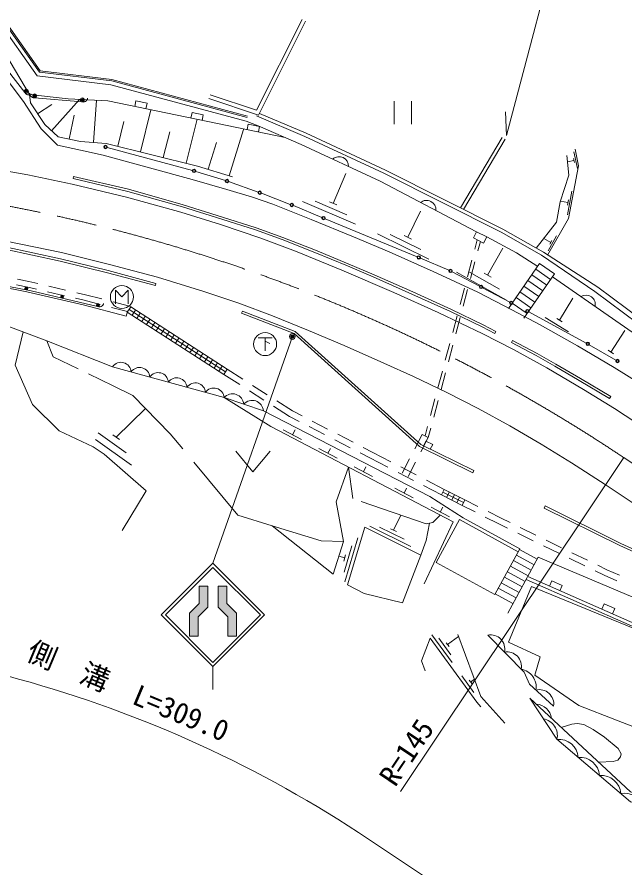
# Model space of a CAD drawing. Units: millimetres, scale not verified. Extents: x 40000 to 680000, y 20000 to 380000.
# Drawn here: x 405012 to 457985, y 263620 to 337804 of the extents above; entities that cross this region are included whole.
import ezdxf
from ezdxf.enums import TextEntityAlignment as Align

# ---------------------------------------------------------------- set-up
doc = ezdxf.new("R2010")
doc.units = ezdxf.units.MM
doc.header["$LTSCALE"] = 1000
doc.header["$PDMODE"] = 32
doc.header["$PDSIZE"] = 500
doc.linetypes.add('CHAIN', pattern=[18.5, 12, -1.5, 3.5, -1.5])
doc.linetypes.add('DASHED', pattern=[7.5, 6, -1.5])
for name, color, linetype, lineweight in [('M-BGD', 7, 'Continuous', 13), ('M-BGD-EXST', 7, 'Continuous', 13), ('M-BMK', 2, 'Continuous', 13), ('M-STR-HTXT', 7, 'Continuous', 13), ('M-STR-STRC', 7, 'Continuous', 13)]:
    doc.layers.add(name, color=color, linetype=linetype, lineweight=lineweight)
doc.styles.add('ＭＳ ゴシック', font='')
doc.styles.get('ＭＳ ゴシック').set_extended_font_data('MS Gothic')

msp = doc.modelspace()

# ---------------------------------------------------------------- hatches: boundary and pattern name
at = {"layer": 'M-STR-STRC'}
for points in [[(420041, 285834), (420041, 283815), (420791, 283815), (420791, 285523), (421624, 286356), (421624, 288178), (420874, 288178), (420874, 286667)], [(424124, 285834), (423291, 286667), (423290, 288179), (422540, 288178), (422541, 286356), (423374, 285523), (423374, 283815), (424124, 283815)]]:
    msp.add_hatch(color=256, dxfattribs=at).paths.add_polyline_path(points)

# ---------------------------------------------------------------- linework, layer by layer
at = {"layer": 'M-BGD'}
for p, q in [((406762, 332677), (400075, 342120)), ((400360, 342322), (406958, 333006)), ((407025, 333119), (400458, 342391)), ((399530, 339146), (405694, 331215)), ((405586, 330448), (402268, 334812)), ((413284, 332367), (407025, 333119)), ((413194, 331904), (406762, 332677)), ((406958, 333006), (413261, 332249)), ((425103, 329168), (413284, 332367)), ((424981, 328714), (413194, 331904)), ((413261, 332249), (425072, 329052)), ((405768, 331120), (405694, 331215)), ((405856, 331056), (405768, 331120)), ((405937, 331024), (405856, 331056)), ((406042, 331011), (405937, 331024)), ((406129, 331021), (406042, 331011)), ((406097, 331041), (406178, 330322)), ((406121, 331123), (406125, 331168)), ((406129, 331047), (406121, 331123)), ((406219, 331053), (406129, 331021)), ((406166, 330954), (406129, 331047)), ((406206, 330890), (406166, 330954)), ((406262, 330840), (406206, 330890)), ((406266, 331090), (406219, 331053)), ((407107, 328049), (405586, 330448)), ((407427, 328420), (406178, 330322)), ((406348, 330788), (406262, 330840)), ((406421, 330766), (406348, 330788)), ((406541, 330756), (406421, 330766)), ((406541, 330756), (410679, 330401)), ((406802, 329371), (408048, 330188)), ((408007, 327895), (410468, 330616)), ((410798, 330390), (410679, 330401)), ((410905, 330411), (410798, 330390)), ((410984, 330450), (410905, 330411)), ((411065, 330518), (410984, 330450)), ((411116, 330589), (411065, 330518)), ((411154, 330676), (411116, 330589)), ((411159, 330736), (411154, 330676)), ((411662, 326877), (411943, 330541)), ((415367, 330495), (415266, 330005)), ((416347, 330293), (415367, 330495)), ((416245, 329803), (416347, 330293)), ((437875, 330476), (437875, 328476)), ((439375, 330476), (439375, 328476)), ((415771, 326049), (416683, 329713)), ((420264, 329484), (420163, 328994)), ((421243, 329282), (420264, 329484)), ((409560, 327167), (409994, 329242)), ((413785, 326543), (414320, 328693)), ((419744, 325061), (420695, 328885)), ((421142, 328792), (421243, 329282)), ((424981, 328714), (426011, 328327)), ((408527, 326637), (407107, 328049)), ((408587, 327370), (407427, 328420)), ((423486, 323951), (424754, 327991)), ((425161, 328473), (425060, 327984)), ((426140, 328271), (425161, 328473)), ((426039, 327781), (426140, 328271)), ((410532, 326963), (408587, 327370)), ((417758, 325555), (418316, 327801)), ((443661, 321161), (447278, 327298)), ((410531, 326194), (408527, 326637)), ((412792, 326790), (410532, 326963)), ((420737, 324814), (412792, 326790)), ((421653, 324526), (422389, 326871)), ((443929, 321027), (447537, 327146)), ((412518, 325748), (410531, 326194)), ((420270, 323642), (412518, 325748)), ((453844, 324586), (453535, 326054)), ((453543, 325289), (452978, 325171)), ((453579, 325118), (453507, 325461)), ((423777, 323859), (420737, 324814)), ((409941, 323914), (409895, 323719)), ((409895, 323719), (414667, 322588)), ((409941, 323914), (414718, 322782)), ((423293, 322765), (420270, 323642)), ((432549, 321558), (433665, 324157)), ((414718, 322782), (419481, 321434)), ((414667, 322588), (419424, 321242)), ((452967, 320572), (453367, 322634)), ((419424, 321242), (422856, 320174)), ((419481, 321434), (422905, 320368)), ((429897, 321717), (434491, 319744)), ((430993, 321736), (433750, 320552)), ((432227, 321696), (432871, 321420)), ((453020, 321632), (452363, 321759)), ((452973, 321391), (453066, 321872)), ((439057, 318600), (440182, 320890)), ((436416, 318894), (440904, 316690)), ((437512, 318857), (440205, 317535)), ((438743, 318754), (439371, 318446)), ((444901, 317560), (445116, 318369)), ((451531, 318161), (450923, 318508)), ((451291, 317435), (452033, 318739)), ((451445, 318009), (451618, 318314)), ((403952, 317577), (408757, 316525)), ((408802, 316720), (403991, 317773)), ((445174, 317420), (445390, 318231)), ((446014, 315293), (447335, 317648)), ((408757, 316525), (412906, 315517)), ((412956, 315710), (408802, 316720)), ((444258, 315144), (444644, 316593)), ((444531, 315005), (444917, 316454)), ((447826, 312402), (450550, 316312)), ((450550, 316312), (451850, 315406)), ((412906, 315517), (417068, 314393)), ((417120, 314586), (412956, 315710)), ((443305, 315573), (447667, 313129)), ((444442, 315556), (447059, 314089)), ((445709, 315464), (446320, 315122)), ((449171, 311560), (451850, 315406)), ((449864, 315327), (451164, 314422)), ((450207, 315820), (451507, 314914)), ((400386, 315066), (406233, 313927)), ((405860, 313841), (400456, 314900)), ((405052, 314937), (406053, 314741)), ((406053, 314741), (406812, 314565)), ((417120, 314586), (417068, 314393)), ((449521, 314835), (450821, 313929)), ((466070, 305131), (451674, 315154)), ((404956, 314446), (405948, 314252)), ((410761, 312702), (405860, 313841)), ((405948, 314252), (406700, 314077)), ((406233, 313927), (412033, 312569)), ((407674, 313851), (409135, 313511)), ((407786, 314338), (409247, 313999)), ((443615, 312728), (444001, 314177)), ((443888, 312589), (444274, 314038)), ((448835, 313850), (450135, 312945)), ((449178, 314343), (450478, 313437)), ((410109, 313285), (410861, 313110)), ((410221, 313772), (410980, 313596)), ((410861, 313110), (412264, 312746)), ((410980, 313596), (412410, 313225)), ((448492, 313358), (449792, 312453)), ((452282, 311376), (453446, 313301)), ((414529, 311725), (410761, 312702)), ((412150, 312541), (412033, 312569)), ((412259, 312547), (412150, 312541)), ((412342, 312573), (412259, 312547)), ((412433, 312629), (412342, 312573)), ((412493, 312692), (412433, 312629)), ((412543, 312773), (412493, 312692)), ((412557, 312831), (412543, 312773)), ((413232, 312495), (414634, 312132)), ((413378, 312974), (414807, 312604)), ((414807, 312604), (414915, 312532)), ((448150, 312866), (449449, 311960)), ((401952, 311692), (407604, 309586)), ((414634, 312132), (414529, 311725)), ((423030, 306647), (414622, 312078)), ((423176, 306874), (414769, 312305)), ((415042, 311807), (415335, 312260)), ((415462, 311536), (415755, 311989)), ((415882, 311264), (416175, 311718)), ((424656, 312172), (424583, 311986)), ((442972, 310312), (443358, 311761)), ((443245, 310173), (443631, 311622)), ((451022, 311612), (453076, 310370)), ((416302, 310993), (416595, 311446)), ((416722, 310722), (417015, 311175)), ((417142, 310450), (417435, 310904)), ((452042, 311521), (452521, 311231)), ((417562, 310179), (417855, 310633)), ((417982, 309908), (418275, 310361)), ((418402, 309636), (418695, 310090)), ((446734, 310394), (446641, 310217)), ((456748, 308597), (457976, 310482)), ((407604, 309586), (413343, 307316)), ((408170, 308183), (407604, 309586)), ((418822, 309365), (419115, 309819)), ((419242, 309094), (419535, 309547)), ((442329, 307896), (442715, 309346)), ((419662, 308822), (419955, 309276)), ((420082, 308551), (420375, 309005)), ((420502, 308280), (420795, 308733)), ((442602, 307757), (442988, 309206)), ((456513, 308750), (456982, 308444)), ((410334, 307139), (408170, 308183)), ((420922, 308008), (421215, 308462)), ((421342, 307737), (421635, 308191)), ((421762, 307466), (422055, 307919)), ((422182, 307194), (422475, 307648)), ((422602, 306923), (422895, 307377)), ((413398, 305660), (411235, 306704)), ((423323, 307100), (423030, 306647)), ((424415, 305761), (423030, 306647)), ((424696, 306222), (423323, 307100)), ((441686, 305480), (442072, 306930)), ((441959, 305341), (442345, 306791)), ((426803, 304875), (425539, 305683)), ((426521, 304414), (425257, 305222)), ((429019, 303458), (427645, 304337)), ((441043, 303064), (441429, 304514)), ((441316, 302925), (441702, 304375)), ((456650, 304551), (456753, 304723)), ((413656, 301166), (416210, 303670)), ((428749, 302990), (427364, 303876)), ((429850, 303029), (429019, 303458)), ((429591, 302555), (428749, 302990)), ((431812, 301408), (430479, 302096)), ((432071, 301882), (430738, 302570)), ((440570, 301289), (440786, 302098)), ((440843, 301148), (441059, 301959)), ((412086, 301548), (414529, 299807)), ((413371, 301369), (413941, 300963)), ((428216, 301808), (429811, 300974)), ((429013, 301391), (429236, 301816)), ((434293, 300735), (432960, 301424)), ((440310, 301423), (439663, 300170)), ((440310, 301423), (440843, 301148)), ((411844, 300983), (414995, 298738)), ((434034, 300261), (432701, 300950)), ((440843, 301148), (440196, 299894)), ((424072, 299946), (425572, 298146)), ((425572, 298146), (427072, 299946)), ((431308, 300191), (432903, 299356)), ((432105, 299773), (432328, 300199)), ((435764, 299368), (434922, 299803)), ((436012, 299848), (435181, 300277)), ((437574, 299040), (436012, 299848)), ((437327, 298559), (435764, 299368)), ((439204, 299281), (438557, 298027)), ((439737, 299006), (439090, 297752)), ((434391, 298577), (435986, 297743)), ((435189, 298160), (435411, 298586)), ((439794, 297891), (438462, 298580)), ((439548, 297411), (438216, 298100)), ((441999, 296143), (440436, 296951)), ((442244, 296624), (440682, 297432)), ((437935, 296724), (439530, 295890)), ((438732, 296307), (438955, 296732)), ((443797, 295227), (441999, 296143)), ((443920, 295468), (442121, 296383)), ((442445, 295916), (442690, 296397)), ((442890, 295689), (443135, 296170)), ((443336, 295462), (443581, 295944)), ((444042, 295709), (443797, 295227)), ((445167, 295140), (444042, 295709)), ((441096, 295070), (442691, 294236)), ((441893, 294653), (442116, 295079)), ((444924, 294657), (443797, 295227)), ((447184, 294119), (446059, 294688)), ((437816, 293076), (438465, 294381)), ((446943, 293636), (445816, 294206)), ((447969, 293736), (447184, 294119)), ((432556, 289237), (427257, 293449)), ((435758, 293428), (439340, 291648)), ((436608, 293341), (438757, 292273)), ((437565, 293200), (438067, 292951)), ((447736, 293249), (446943, 293636)), ((450215, 292640), (448867, 293297)), ((433564, 288559), (434716, 292389)), ((449983, 292152), (448635, 292810)), ((433507, 289411), (434198, 291709)), ((452230, 291056), (450882, 291713)), ((452462, 291543), (451114, 292201)), ((433565, 290647), (433047, 290802)), ((433485, 290378), (433646, 290915)), ((448529, 290898), (450074, 290054)), ((448792, 291381), (450338, 290536)), ((454709, 290446), (453361, 291104)), ((448265, 290416), (449811, 289571)), ((454476, 289959), (453128, 290617)), ((447737, 289450), (449283, 288606)), ((448001, 289933), (449547, 289088)), ((456168, 289133), (455375, 289520)), ((456393, 289625), (455607, 290008)), ((456393, 289625), (457498, 289153)), ((447474, 288968), (449019, 288123)), ((451599, 288649), (451397, 288192)), ((452514, 288247), (451599, 288649)), ((456168, 289133), (457269, 288663)), ((446946, 288003), (448492, 287158)), ((447210, 288485), (448756, 287640)), ((452313, 287789), (452514, 288247)), ((446682, 287520), (448228, 286675)), ((456176, 286639), (455975, 286181)), ((457092, 286236), (456176, 286639)), ((456891, 285779), (457092, 286236)), ((441167, 283953), (442932, 281527)), ((441763, 283644), (442822, 282188)), ((442535, 283093), (443488, 283786)), ((442411, 283262), (442658, 282923)), ((443764, 280383), (444822, 278927)), ((444412, 280001), (444659, 279662)), ((444536, 279832), (444871, 280076))]:
    msp.add_line(p, q, dxfattribs=at)
at = {"layer": 'M-BGD', "linetype": 'DASHED'}
for p, q in [((433446, 292073), (432556, 289237)), ((441542, 290256), (446652, 287464)), ((440575, 280808), (440264, 281682))]:
    msp.add_line(p, q, dxfattribs=at)
at = {"layer": 'M-BGD'}
for points in [[(428390, 327296), (412916, 330491), (409477, 330667), (406097, 331041), (399786, 341692)], [(429846, 337591), (425881, 329679), (421827, 331019)], [(430159, 337434), (426059, 329251), (421717, 330687)], [(455613, 314244), (450877, 317290), (447347, 319311), (437105, 324452), (430208, 327665), (426135, 329404)], [(470966, 304217), (468228, 304845), (466366, 305491), (461591, 309235), (455351, 313877), (450717, 317036), (447205, 319047), (436974, 324182), (430086, 327391), (425883, 329185)], [(445044, 319076), (436643, 323496), (429776, 326695), (426011, 328327)], [(453638, 326293), (453946, 324828), (453053, 320231), (451246, 317053)], [(423293, 322765), (425532, 322093), (427314, 321481), (430639, 320150), (434322, 318655), (437438, 317329), (441260, 315608), (445176, 313804), (448114, 312281), (450581, 310976), (453852, 309147), (457039, 307264), (459182, 305909)], [(446641, 310217), (445543, 310794), (442777, 312130), (439426, 313649), (436051, 315144), (433797, 316110), (430950, 317283), (428106, 318409), (425794, 319246), (422856, 320174)], [(446734, 310394), (445633, 310973), (442862, 312311), (439508, 313832), (436131, 315327), (433874, 316295), (431025, 317468), (428177, 318596), (425860, 319435), (422905, 320368)], [(450379, 316066), (448545, 317240), (445937, 318628)], [(471067, 304656), (468352, 305278), (466584, 305892), (461864, 309592), (455613, 314244)], [(423323, 307100), (414915, 312532), (414622, 312078)], [(424583, 311986), (429154, 310209), (440073, 300372), (444729, 298081)], [(424656, 312172), (429260, 310382), (440186, 300539), (444817, 298261), (444729, 298081)], [(411632, 300345), (408676, 301728), (406350, 304026), (404859, 307458), (405557, 310349)], [(456650, 304551), (454008, 306128), (451868, 307379), (450251, 308289), (448103, 309442), (448197, 309618)], [(456753, 304723), (454110, 306300), (451967, 307553), (450347, 308465), (448197, 309618)], [(426475, 303478), (423050, 304624), (413343, 307316)], [(440499, 288402), (443016, 293795), (427140, 302100), (423050, 304624)], [(426475, 303478), (440976, 295990), (443888, 294145), (448828, 291445), (446652, 287464)], [(411632, 300345), (412611, 299700), (416252, 296487), (414183, 293040)], [(444042, 295709), (442244, 296624), (441999, 296143)], [(495812, 272056), (490881, 274554), (489245, 275410), (484437, 278147), (481770, 279676), (480715, 280312), (479143, 281289), (476461, 282816), (472636, 284841), (468816, 286818), (457610, 291903), (451025, 295177), (450936, 294998)], [(495722, 271877), (490789, 274376), (489149, 275234), (484337, 277973), (481669, 279504), (480610, 280141), (479041, 281118), (476364, 282641), (472543, 284664), (468728, 286638), (457524, 291723), (450936, 294998)], [(441542, 290256), (443581, 293988), (448691, 291195)], [(440959, 293689), (440649, 292182), (440203, 290885), (438593, 286730), (435256, 287562), (433801, 288304), (435308, 293317), (440203, 290885)], [(447773, 285842), (450433, 290709), (465613, 284293), (492454, 270104)], [(472668, 278185), (463232, 282666), (449365, 288756)], [(492454, 270104), (472791, 278459), (463356, 282939), (449510, 289021)], [(440264, 281682), (441020, 283645), (445075, 278070), (445413, 277656)], [(443419, 283973), (445435, 278563), (447524, 276244)], [(451766, 277735), (449666, 279633), (449200, 280676), (446041, 283926)], [(468821, 262305), (471986, 267412), (468136, 268002), (463273, 269214), (461427, 269090), (458478, 270259), (449692, 278420), (452062, 274835), (458476, 269389), (462523, 268354), (469894, 267146), (471345, 267066), (468742, 262352)], [(452439, 275868), (453363, 276158), (453810, 276217), (454392, 276122), (455207, 275682), (456204, 275011), (457385, 274030), (457640, 273571), (457597, 273321), (457350, 273019), (456957, 272911), (455699, 272841)]]:
    msp.add_lwpolyline(points, dxfattribs=at)
at = {"layer": 'M-BGD', "linetype": 'DASHED'}
for points in [[(450259, 317644), (452009, 319922), (452343, 321695), (453088, 324028), (452926, 325719)], [(441890, 294384), (441254, 293750), (440665, 293628), (434263, 295818), (433907, 298560), (432821, 295547), (433446, 292073), (431517, 292135), (427257, 293449), (424253, 294385), (418365, 301472), (415104, 304798), (413398, 305660)]]:
    msp.add_lwpolyline(points, dxfattribs=at)
at = {"layer": 'M-BGD'}
for points in [[(444774, 318540), (445668, 318092), (445937, 318628), (445044, 319076)], [(440438, 300433), (440641, 300827), (441229, 300523), (441025, 300129)], [(467357, 280707), (466203, 277877), (465673, 278093), (463631, 273307), (460542, 274625), (460543, 275231), (453973, 277771), (450137, 280422), (450587, 282029), (447847, 283311), (449841, 288144), (463232, 282666)]]:
    msp.add_lwpolyline(points, close=True, dxfattribs=at)
for centre, radius in [((405832, 331322), 175), ((405832, 331322), 105), ((405832, 331322), 35), ((406556, 330930), 175), ((406556, 330930), 105), ((406556, 330930), 35), ((410694, 330575), 175), ((410694, 330575), 105), ((410694, 330575), 35), ((405823, 314135), 125), ((405823, 314135), 75), ((405823, 314135), 25), ((408947, 313420), 125), ((408947, 313420), 75), ((408947, 313420), 25), ((412062, 312690), 125), ((412062, 312690), 75), ((412062, 312690), 25)]:
    msp.add_circle(centre, radius, dxfattribs=at)
for centre, radius, start, end in [((433077, 324812), 812, 357.6395, 132.39977), ((440698, 321010), 812, 354.8711, 129.63137), ((454590, 312743), 812, 347.77073, 122.531), ((414075, 306815), 887, 3.38977, 145.60752), ((415693, 306366), 887, 3.38977, 145.60752), ((417311, 305918), 887, 3.38977, 145.60752), ((418929, 305469), 887, 3.38977, 145.60752), ((420547, 305020), 887, 3.38977, 145.60752), ((422164, 304572), 887, 3.38977, 145.60752), ((423786, 303978), 979, 4.28507, 138.70304), ((425498, 303404), 979, 4.28507, 138.70304), ((446266, 282695), 1251, 347.9784, 100.38481), ((447716, 281204), 1251, 347.9784, 100.38481), ((448689, 279405), 1559, 349.81684, 80.77658), ((450528, 277916), 1251, 351.69711, 104.10352), ((450216, 276529), 1365, 6.09173, 88.13888), ((450589, 275149), 1506, 347.94681, 78.97864), ((452201, 273118), 1722, 4.70012, 94.63483), ((454056, 271543), 1722, 4.70012, 94.63483), ((455912, 269967), 1722, 4.70012, 94.63483), ((457922, 268106), 2024, 28.63075, 98.35994)]:
    msp.add_arc(centre, radius, start, end, dxfattribs=at)
at = {"layer": 'M-BGD-EXST'}
for p, q in [((413599, 312804), (413599, 314004)), ((413599, 314004), (414149, 313404)), ((414149, 313404), (414699, 314004)), ((414699, 314004), (414699, 312804)), ((426031, 309839), (427231, 309839)), ((426631, 309839), (426631, 308689)), ((426631, 309539), (427031, 309339))]:
    msp.add_line(p, q, dxfattribs=at)
for centre in [(414149, 313404), (426631, 309289)]:
    msp.add_circle(centre, 1000, dxfattribs=at)
at = {"layer": 'M-BMK'}
msp.add_line((457882, 299392), (462870, 296057), dxfattribs=at)
at = {"layer": 'M-BMK', "linetype": 'CHAIN'}
msp.add_arc((377288, 178853), 145000, 56.23261, 92.99173, dxfattribs=at)
at = {"layer": 'M-STR-HTXT'}
for p, q in [((447657, 327465), (447588, 329552)), ((429002, 309955), (422082, 290179)), ((457882, 299392), (438429, 270296)), ((435649, 266140), (451347, 255644))]:
    msp.add_line(p, q, dxfattribs=at)
msp.add_lwpolyline([(447657, 327465), (452917, 347368), (435513, 347368)], dxfattribs=at)
for radius in [150, 120, 90, 60, 30, 20]:
    msp.add_circle((429002, 309955), radius, dxfattribs=at)
msp.add_arc((377288, 178853), 105000, 56.23261, 92.99173, dxfattribs=at)
msp.add_point((429002, 309955), dxfattribs=at)
at = {"layer": 'M-STR-STRC'}
for p, q in [((420291, 324429), (412869, 326433)), ((423166, 323549), (420579, 324346)), ((426019, 322539), (423450, 323455)), ((428811, 321473), (426301, 322435)), ((431580, 320333), (429090, 321362)), ((439881, 316900), (431857, 320218)), ((442647, 315728), (440157, 316784)), ((445315, 314345), (442918, 315600)), ((447944, 312948), (445580, 314205)), ((454617, 309382), (449605, 312097)), ((457203, 307888), (454879, 309235)), ((417583, 285678), (422082, 290179)), ((426583, 285679), (422082, 290179)), ((417937, 285678), (422083, 289825)), ((426230, 285679), (422083, 289825)), ((420874, 288178), (421624, 288178)), ((420874, 288178), (420874, 286667)), ((421624, 288178), (421624, 286356)), ((422540, 288178), (423290, 288179)), ((422540, 288178), (422541, 286356)), ((423290, 288179), (423291, 286667)), ((420041, 285834), (420874, 286667)), ((420791, 285523), (421624, 286356)), ((423374, 285523), (422541, 286356)), ((424124, 285834), (423291, 286667)), ((417583, 285678), (422084, 281178)), ((417937, 285678), (422084, 281532)), ((420041, 285834), (420041, 283815)), ((422084, 281532), (426230, 285679)), ((422084, 281179), (426583, 285679)), ((424124, 285834), (424124, 283815)), ((420791, 285523), (420791, 283815)), ((423374, 285523), (423374, 283815)), ((420041, 283815), (420791, 283815)), ((423374, 283815), (424124, 283815)), ((422084, 281178), (422084, 279179))]:
    msp.add_line(p, q, dxfattribs=at)
for points in [[(422743, 319702), (419289, 320779), (414562, 322104), (409810, 323234), (405952, 324060), (401518, 324829), (396174, 325614), (391155, 326198), (387656, 326498), (383926, 326728), (380709, 326860), (377891, 326933), (376281, 327148), (374535, 327826), (373190, 328744), (372169, 329882), (371568, 330743)], [(260112, 303676), (286619, 307262), (325372, 312635), (335703, 314081), (340008, 314819), (344319, 315773), (350155, 317362), (355000, 318682), (356674, 318994), (361527, 319609), (367268, 320339), (371475, 320712), (375383, 320920), (379641, 320924), (384536, 320696), (389428, 320333), (394339, 319808), (399736, 319003), (404064, 318274), (408873, 317284), (413079, 316217), (417261, 315111), (421276, 313866)], [(422743, 319702), (426259, 318518), (429263, 317402), (433320, 315746), (437842, 313789), (441703, 312054), (445594, 310183), (448260, 308819), (451166, 307232), (454369, 305342), (457075, 303666), (460804, 301245), (464248, 298913), (466089, 297636), (467502, 296643), (470423, 294627), (473456, 292574), (476674, 290451), (479773, 288467), (482438, 286829), (485510, 285004), (488164, 283468)], [(463904, 291799), (462772, 292587), (459403, 294948), (456265, 297052), (453339, 298940), (450670, 300563), (447941, 302158), (445196, 303662), (442405, 305094), (439544, 306465), (436969, 307630), (433508, 309174), (430406, 310484), (427278, 311744), (424335, 312872), (421276, 313866)]]:
    msp.add_lwpolyline(points, dxfattribs=at)
for points in [[(420874, 286667), (420874, 288178), (421624, 288178), (421624, 286356), (420791, 285523), (420791, 283815), (420041, 283815), (420041, 285834)], [(422540, 288178), (423290, 288179), (423291, 286667), (424124, 285834), (424124, 283815), (423374, 283815), (423374, 285523), (422541, 286356)]]:
    msp.add_lwpolyline(points, close=True, dxfattribs=at)
for centre, radius in [((412724, 326473), 150), ((412724, 326473), 120), ((412724, 326473), 100), ((420436, 324390), 150), ((420436, 324390), 120), ((420436, 324390), 100), ((423309, 323505), 150), ((423309, 323505), 120), ((423309, 323505), 100), ((426161, 322488), 150), ((426161, 322488), 120), ((426161, 322488), 100), ((428952, 321420), 150), ((428952, 321420), 120), ((428952, 321420), 100), ((431718, 320276), 150), ((431718, 320276), 120), ((431718, 320276), 100), ((440019, 316843), 150), ((440019, 316843), 120), ((440019, 316843), 100), ((442786, 315670), 150), ((442786, 315670), 120), ((442786, 315670), 100), ((445448, 314276), 150), ((445448, 314276), 120), ((445448, 314276), 100), ((448076, 312877), 150), ((448076, 312877), 120), ((448076, 312877), 100), ((449473, 312169), 150), ((449473, 312169), 120), ((449473, 312169), 100), ((454749, 309310), 150), ((454749, 309310), 120), ((454749, 309310), 100), ((457332, 307813), 150), ((457332, 307813), 120), ((457332, 307813), 100)]:
    msp.add_circle(centre, radius, dxfattribs=at)

# ---------------------------------------------------------------- texts
at = {"layer": 'M-STR-HTXT', "style": 'ＭＳ ゴシック'}
msp.add_text('側\u3000溝\u3000L=309.0', height=1833, rotation=337.267, dxfattribs=at).set_placement((414126, 277712), align=Align.BOTTOM_CENTER)
msp.add_text('R=145', height=1833, rotation=56.233, dxfattribs=at).set_placement((438429, 270296), align=Align.BOTTOM_LEFT)

doc.saveas('drawing.dxf')
